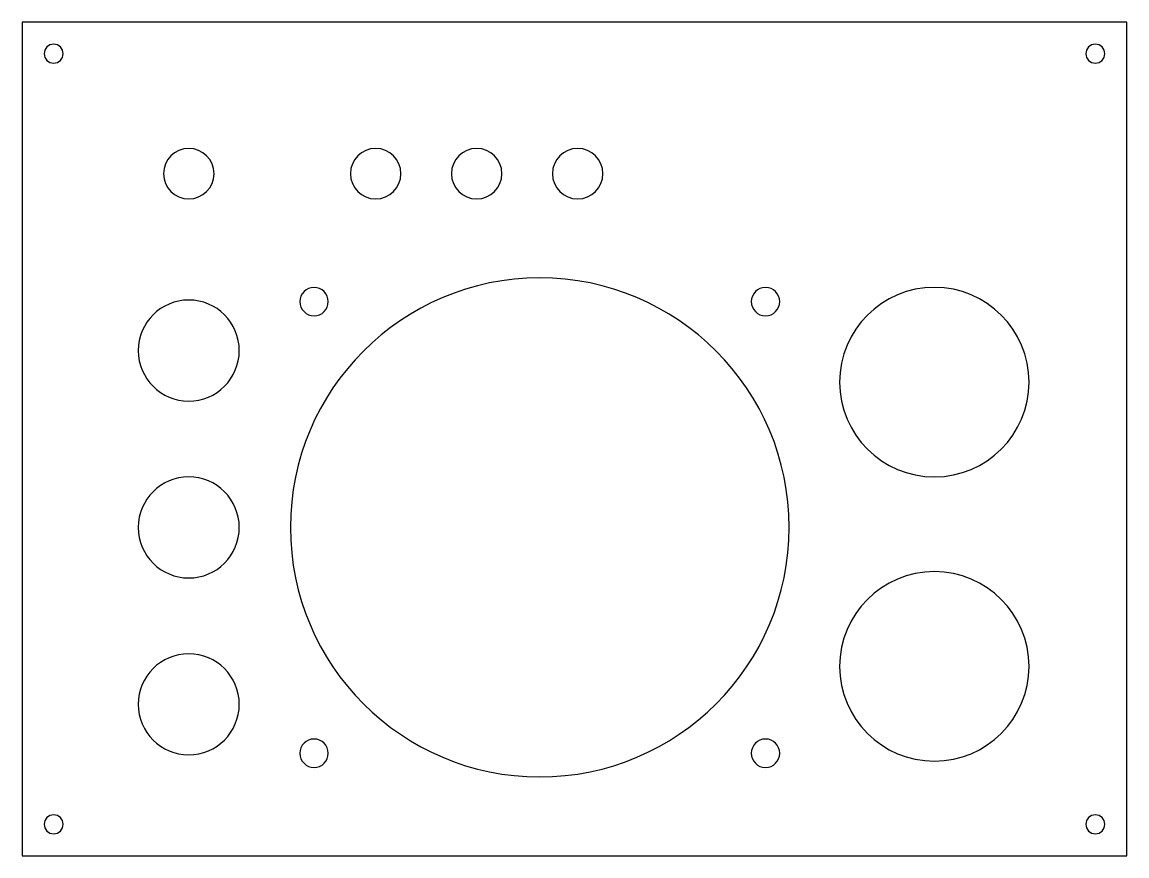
# Model space of a CAD drawing. Header units: millimetres. Extents: x 0 to 175, y 0 to 132.
import ezdxf

# ---------------------------------------------------------------- set-up
doc = ezdxf.new("R2010")
doc.units = ezdxf.units.MM

msp = doc.modelspace()

# ---------------------------------------------------------------- linework, layer by layer
at = {"layer": 'INTERIOR_PROFILES', "extrusion": (0, 0, -1)}
for centre, radius in [((-5, 127), 1.5), ((-170, 127), 1.5), ((-26.4, 108), 4), ((-56, 108), 4), ((-72, 108), 4), ((-88, 108), 4), ((-82, 52), 39.5), ((-46.25, 87.75), 2.25), ((-117.75, 87.75), 2.25), ((-144.5, 75), 15), ((-26.4, 80), 8), ((-26.4, 52), 8), ((-144.5, 30), 15), ((-26.4, 24), 8), ((-46.25, 16.25), 2.25), ((-117.75, 16.25), 2.25), ((-5, 5), 1.5), ((-170, 5), 1.5)]:
    msp.add_circle(centre, radius, dxfattribs=at)
at = {"layer": 'OUTER_PROFILES'}
msp.add_lwpolyline([(0, 0), (175, 0), (175, 132), (0, 132)], close=True, dxfattribs=at)

doc.saveas('drawing.dxf')
